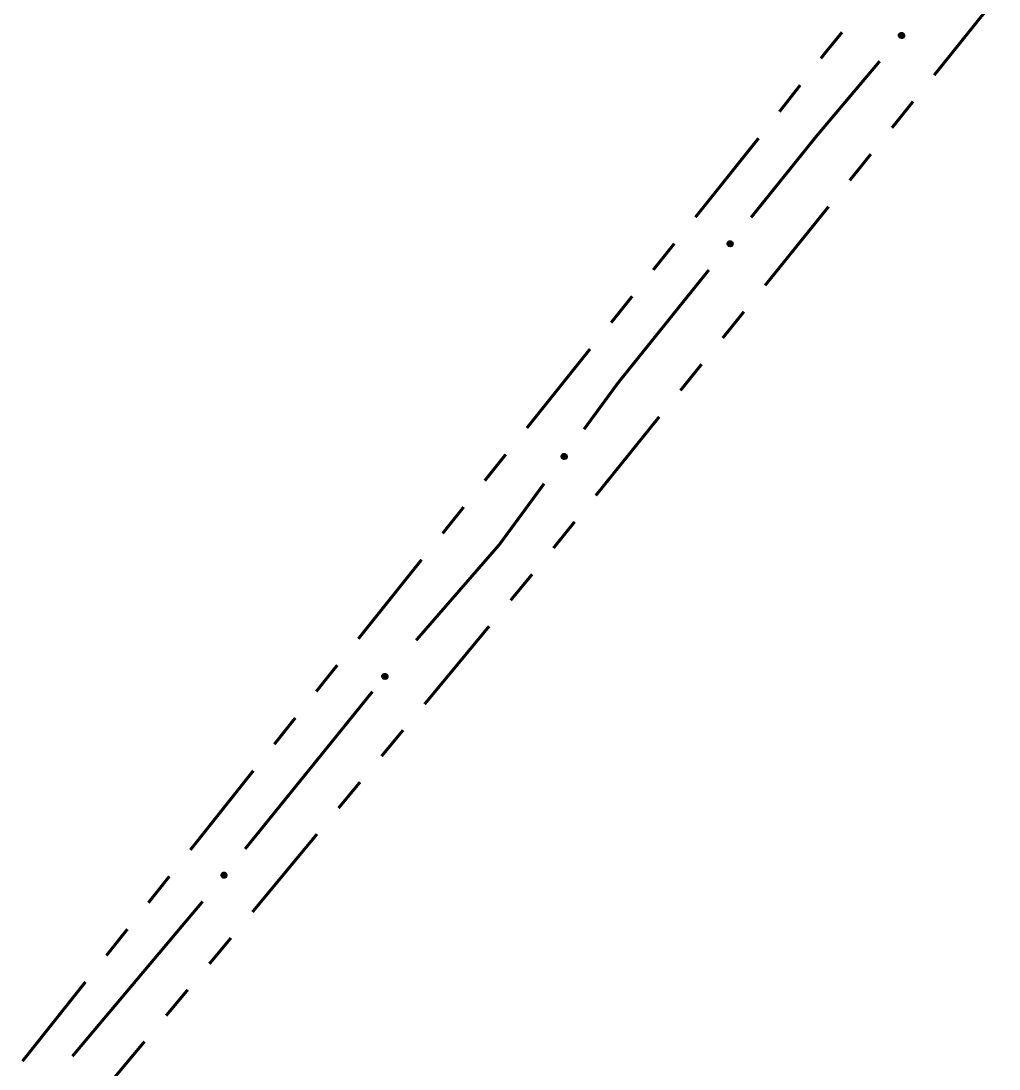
# Model space of a CAD drawing. Extents: x 205150 to 206910, y 4858726 to 4860849.
# Drawn here: x 206506.8 to 206564.8, y 4860092.8 to 4860155 of the extents above; entities that cross this region are included whole.
import ezdxf

# ---------------------------------------------------------------- set-up
doc = ezdxf.new("R2010")
doc.units = 0
doc.header["$LTSCALE"] = 1.5
doc.header["$MEASUREMENT"] = 0
doc.layers.add('SV-EIXO-RUA-N-PAV', color=6, linetype='CONTINUOUS')
doc.layers.add('SV-RUA-NAO-PAV-S-GUIA-C-GUIA', color=7, linetype='CONTINUOUS')

msp = doc.modelspace()

# ---------------------------------------------------------------- linework, layer by layer
at = {"layer": 'SV-EIXO-RUA-N-PAV', "flags": 128}
for points in [[(206559.212, 4860154.17), (206559.217, 4860154.121), (206559.211, 4860154.078), (206559.196, 4860154.044), (206559.174, 4860154.017), (206559.15, 4860153.992), (206559.119, 4860153.973), (206559.08, 4860153.958), (206559.031, 4860153.953), (206558.988, 4860153.962), (206558.953, 4860153.975), (206558.924, 4860153.996), (206558.9, 4860154.02), (206558.881, 4860154.053), (206558.867, 4860154.092), (206558.863, 4860154.141), (206558.869, 4860154.183), (206558.884, 4860154.216), (206558.905, 4860154.245), (206558.931, 4860154.27), (206558.961, 4860154.29), (206559.001, 4860154.304), (206559.049, 4860154.307), (206559.091, 4860154.302), (206559.124, 4860154.287), (206559.153, 4860154.265), (206559.178, 4860154.241), (206559.199, 4860154.211), (206559.212, 4860154.17)], [(206549.041, 4860141.823), (206549.047, 4860141.775), (206549.042, 4860141.732), (206549.028, 4860141.697), (206549.008, 4860141.67), (206548.983, 4860141.644), (206548.953, 4860141.624), (206548.915, 4860141.608), (206548.866, 4860141.602), (206548.822, 4860141.61), (206548.788, 4860141.622), (206548.758, 4860141.642), (206548.733, 4860141.666), (206548.713, 4860141.698), (206548.698, 4860141.737), (206548.693, 4860141.786), (206548.698, 4860141.828), (206548.713, 4860141.862), (206548.733, 4860141.891), (206548.758, 4860141.917), (206548.788, 4860141.937), (206548.827, 4860141.952), (206548.876, 4860141.957), (206548.918, 4860141.952), (206548.951, 4860141.938), (206548.98, 4860141.917), (206549.006, 4860141.893), (206549.028, 4860141.864), (206549.041, 4860141.823)], [(206539.203, 4860129.216), (206539.211, 4860129.168), (206539.208, 4860129.125), (206539.195, 4860129.09), (206539.176, 4860129.061), (206539.153, 4860129.035), (206539.124, 4860129.013), (206539.086, 4860128.996), (206539.037, 4860128.988), (206538.993, 4860128.993), (206538.958, 4860129.004), (206538.928, 4860129.023), (206538.902, 4860129.046), (206538.881, 4860129.077), (206538.864, 4860129.115), (206538.856, 4860129.164), (206538.86, 4860129.206), (206538.873, 4860129.24), (206538.892, 4860129.271), (206538.916, 4860129.297), (206538.944, 4860129.319), (206538.983, 4860129.335), (206539.031, 4860129.342), (206539.074, 4860129.339), (206539.108, 4860129.327), (206539.137, 4860129.307), (206539.164, 4860129.285), (206539.187, 4860129.256), (206539.203, 4860129.216)], [(206528.575, 4860116.167), (206528.58, 4860116.119), (206528.575, 4860116.076), (206528.561, 4860116.041), (206528.54, 4860116.014), (206528.516, 4860115.988), (206528.486, 4860115.968), (206528.447, 4860115.953), (206528.399, 4860115.947), (206528.355, 4860115.955), (206528.32, 4860115.967), (206528.291, 4860115.987), (206528.266, 4860116.011), (206528.246, 4860116.043), (206528.231, 4860116.082), (206528.226, 4860116.131), (206528.231, 4860116.173), (206528.246, 4860116.206), (206528.266, 4860116.236), (206528.292, 4860116.262), (206528.321, 4860116.282), (206528.361, 4860116.297), (206528.409, 4860116.301), (206528.451, 4860116.296), (206528.485, 4860116.282), (206528.513, 4860116.261), (206528.539, 4860116.237), (206528.561, 4860116.208), (206528.575, 4860116.167)], [(206519.037, 4860104.381), (206519.043, 4860104.332), (206519.038, 4860104.289), (206519.024, 4860104.254), (206519.003, 4860104.227), (206518.979, 4860104.202), (206518.949, 4860104.181), (206518.91, 4860104.166), (206518.861, 4860104.16), (206518.818, 4860104.168), (206518.783, 4860104.18), (206518.753, 4860104.2), (206518.729, 4860104.224), (206518.709, 4860104.256), (206518.694, 4860104.296), (206518.689, 4860104.345), (206518.694, 4860104.387), (206518.709, 4860104.42), (206518.729, 4860104.45), (206518.754, 4860104.475), (206518.784, 4860104.495), (206518.824, 4860104.51), (206518.872, 4860104.514), (206518.914, 4860104.51), (206518.947, 4860104.495), (206518.976, 4860104.475), (206519.002, 4860104.451), (206519.024, 4860104.421), (206519.037, 4860104.381)]]:
    msp.add_lwpolyline(points, close=True, dxfattribs=at)
for points in [[(206558.961, 4860154.29), (206558.863, 4860154.141)], [(206559.001, 4860154.304), (206558.867, 4860154.092)], [(206558.979, 4860154.291), (206558.869, 4860154.123)], [(206558.931, 4860154.27), (206558.869, 4860154.183)], [(206558.944, 4860154.276), (206558.87, 4860154.167)], [(206559.024, 4860154.302), (206558.875, 4860154.075)], [(206559.049, 4860154.307), (206558.881, 4860154.053)], [(206559.068, 4860154.303), (206558.893, 4860154.041)], [(206559.091, 4860154.302), (206558.9, 4860154.02)], [(206559.105, 4860154.292), (206558.914, 4860154.01)], [(206559.124, 4860154.287), (206558.924, 4860153.996)], [(206559.136, 4860154.274), (206558.938, 4860153.988)], [(206559.153, 4860154.265), (206558.953, 4860153.975)], [(206559.164, 4860154.249), (206558.975, 4860153.971)], [(206559.178, 4860154.241), (206558.988, 4860153.962)], [(206559.185, 4860154.222), (206559.013, 4860153.961)], [(206559.199, 4860154.211), (206559.031, 4860153.953)], [(206559.204, 4860154.191), (206559.057, 4860153.96)], [(206559.212, 4860154.17), (206559.08, 4860153.958)], [(206559.213, 4860154.143), (206559.104, 4860153.971)], [(206559.217, 4860154.121), (206559.119, 4860153.973)], [(206559.213, 4860154.097), (206559.139, 4860153.99)], [(206559.211, 4860154.078), (206559.15, 4860153.992)], [(206548.788, 4860141.937), (206548.693, 4860141.786)], [(206548.827, 4860141.952), (206548.698, 4860141.737)], [(206548.758, 4860141.917), (206548.698, 4860141.828)], [(206548.771, 4860141.923), (206548.699, 4860141.813)], [(206548.806, 4860141.939), (206548.7, 4860141.768)], [(206548.85, 4860141.95), (206548.707, 4860141.72)], [(206548.876, 4860141.957), (206548.713, 4860141.698)], [(206548.895, 4860141.953), (206548.725, 4860141.686)], [(206548.918, 4860141.952), (206548.733, 4860141.666)], [(206548.932, 4860141.943), (206548.747, 4860141.657)], [(206548.951, 4860141.938), (206548.758, 4860141.642)], [(206548.963, 4860141.926), (206548.772, 4860141.635)], [(206548.98, 4860141.917), (206548.788, 4860141.622)], [(206548.991, 4860141.902), (206548.809, 4860141.619)], [(206549.006, 4860141.893), (206548.822, 4860141.61)], [(206549.014, 4860141.875), (206548.847, 4860141.609)], [(206549.028, 4860141.864), (206548.866, 4860141.602)], [(206549.033, 4860141.844), (206548.891, 4860141.609)], [(206549.041, 4860141.823), (206548.915, 4860141.608)], [(206549.043, 4860141.797), (206548.938, 4860141.622)], [(206549.047, 4860141.775), (206548.953, 4860141.624)], [(206549.045, 4860141.75), (206548.973, 4860141.641)], [(206549.042, 4860141.732), (206548.983, 4860141.644)], [(206538.944, 4860129.319), (206538.856, 4860129.164)], [(206538.916, 4860129.297), (206538.86, 4860129.206)], [(206538.928, 4860129.304), (206538.861, 4860129.19)], [(206538.983, 4860129.335), (206538.864, 4860129.115)], [(206538.962, 4860129.321), (206538.864, 4860129.146)], [(206539.006, 4860129.335), (206538.874, 4860129.099)], [(206539.031, 4860129.342), (206538.881, 4860129.077)], [(206539.05, 4860129.34), (206538.893, 4860129.066)], [(206539.074, 4860129.339), (206538.902, 4860129.046)], [(206539.088, 4860129.331), (206538.916, 4860129.037)], [(206539.108, 4860129.327), (206538.928, 4860129.023)], [(206539.121, 4860129.315), (206538.942, 4860129.016)], [(206539.137, 4860129.307), (206538.958, 4860129.004)], [(206539.149, 4860129.292), (206538.98, 4860129.002)], [(206539.164, 4860129.285), (206538.993, 4860128.993)], [(206539.173, 4860129.267), (206539.018, 4860128.994)], [(206539.187, 4860129.256), (206539.037, 4860128.988)], [(206539.193, 4860129.236), (206539.062, 4860128.996)], [(206539.203, 4860129.216), (206539.086, 4860128.996)], [(206539.206, 4860129.19), (206539.109, 4860129.011)], [(206539.211, 4860129.168), (206539.124, 4860129.013)], [(206539.209, 4860129.143), (206539.143, 4860129.032)], [(206539.208, 4860129.125), (206539.153, 4860129.035)], [(206528.321, 4860116.282), (206528.226, 4860116.131)], [(206528.361, 4860116.297), (206528.231, 4860116.082)], [(206528.292, 4860116.262), (206528.231, 4860116.173)], [(206528.304, 4860116.268), (206528.232, 4860116.158)], [(206528.339, 4860116.283), (206528.233, 4860116.113)], [(206528.384, 4860116.295), (206528.24, 4860116.065)], [(206528.409, 4860116.301), (206528.246, 4860116.043)], [(206528.428, 4860116.298), (206528.258, 4860116.031)], [(206528.451, 4860116.296), (206528.266, 4860116.011)], [(206528.465, 4860116.287), (206528.28, 4860116.002)], [(206528.485, 4860116.282), (206528.291, 4860115.987)], [(206528.497, 4860116.27), (206528.304, 4860115.98)], [(206528.513, 4860116.261), (206528.32, 4860115.967)], [(206528.525, 4860116.246), (206528.342, 4860115.963)], [(206528.539, 4860116.237), (206528.355, 4860115.955)], [(206528.547, 4860116.219), (206528.38, 4860115.954)], [(206528.561, 4860116.208), (206528.399, 4860115.947)], [(206528.566, 4860116.188), (206528.424, 4860115.954)], [(206528.575, 4860116.167), (206528.447, 4860115.953)], [(206528.577, 4860116.141), (206528.471, 4860115.966)], [(206528.58, 4860116.119), (206528.486, 4860115.968)], [(206528.578, 4860116.094), (206528.506, 4860115.986)], [(206528.575, 4860116.076), (206528.516, 4860115.988)], [(206518.784, 4860104.495), (206518.689, 4860104.345)], [(206518.824, 4860104.51), (206518.694, 4860104.296)], [(206518.754, 4860104.475), (206518.694, 4860104.387)], [(206518.767, 4860104.481), (206518.695, 4860104.371)], [(206518.802, 4860104.497), (206518.696, 4860104.326)], [(206518.847, 4860104.508), (206518.703, 4860104.279)], [(206518.872, 4860104.514), (206518.709, 4860104.256)], [(206518.891, 4860104.511), (206518.721, 4860104.245)], [(206518.914, 4860104.51), (206518.729, 4860104.224)], [(206518.928, 4860104.5), (206518.743, 4860104.215)], [(206518.947, 4860104.495), (206518.753, 4860104.2)], [(206518.96, 4860104.483), (206518.767, 4860104.193)], [(206518.976, 4860104.475), (206518.783, 4860104.18)], [(206518.988, 4860104.459), (206518.805, 4860104.177)], [(206519.002, 4860104.451), (206518.818, 4860104.168)], [(206519.01, 4860104.432), (206518.843, 4860104.167)], [(206519.024, 4860104.421), (206518.861, 4860104.16)], [(206519.029, 4860104.401), (206518.886, 4860104.167)], [(206519.037, 4860104.381), (206518.91, 4860104.166)], [(206519.039, 4860104.354), (206518.934, 4860104.18)], [(206519.043, 4860104.332), (206518.949, 4860104.181)], [(206519.04, 4860104.307), (206518.968, 4860104.199)], [(206519.038, 4860104.289), (206518.979, 4860104.202)]]:
    msp.add_lwpolyline(points, dxfattribs=at)
at = {"layer": 'SV-EIXO-RUA-N-PAV', "const_width": 0.18, "flags": 128}
for points in [[(206557.745, 4860152.603), (206554.52, 4860148.782)], [(206554.52, 4860148.782), (206554.015, 4860148.184)], [(206554.015, 4860148.184), (206550.119, 4860143.339)], [(206547.612, 4860140.222), (206542.599, 4860133.987)], [(206542.255, 4860133.56), (206540.213, 4860130.778)], [(206542.599, 4860133.987), (206542.255, 4860133.56)], [(206537.846, 4860127.553), (206535.479, 4860124.329)], [(206535.479, 4860124.329), (206535.199, 4860123.948)], [(206535.199, 4860123.948), (206530.261, 4860118.267)], [(206527.668, 4860115.221), (206520.119, 4860105.893)], [(206517.559, 4860102.728), (206509.877, 4860093.601)], [(206517.603, 4860102.783), (206517.559, 4860102.728)]]:
    msp.add_lwpolyline(points, dxfattribs=at)
at = {"layer": 'SV-RUA-NAO-PAV-S-GUIA-C-GUIA', "const_width": 0.18, "flags": 128}
for points in [[(206564.73, 4860156.453), (206560.975, 4860151.774)], [(206554.505, 4860153.088), (206555.514, 4860154.32)], [(206554.255, 4860152.766), (206554.505, 4860153.088)], [(206552.416, 4860150.396), (206552.794, 4860150.88)], [(206552.794, 4860150.88), (206553.03, 4860151.185)], [(206551.801, 4860149.608), (206552.416, 4860150.396)], [(206559.724, 4860150.214), (206558.472, 4860148.654)], [(206546.817, 4860143.35), (206550.563, 4860148.036)], [(206557.22, 4860147.094), (206556.72, 4860146.47)], [(206556.72, 4860146.47), (206555.967, 4860145.535)], [(206554.712, 4860143.978), (206550.948, 4860139.306)], [(206544.319, 4860140.226), (206545.568, 4860141.788)], [(206541.821, 4860137.102), (206543.07, 4860138.664)], [(206549.693, 4860137.748), (206548.438, 4860136.191)], [(206536.825, 4860130.853), (206540.572, 4860135.539)], [(206547.183, 4860134.634), (206545.929, 4860133.076)], [(206544.674, 4860131.519), (206540.909, 4860126.847)], [(206534.327, 4860127.729), (206535.576, 4860129.291)], [(206531.83, 4860124.605), (206533.079, 4860126.167)], [(206539.655, 4860125.289), (206538.4, 4860123.732)], [(206526.834, 4860118.356), (206530.581, 4860123.043)], [(206537.14, 4860122.179), (206535.864, 4860120.638)], [(206534.588, 4860119.098), (206530.761, 4860114.477)], [(206525.11, 4860116.2), (206525.585, 4860116.794)], [(206524.339, 4860115.23), (206524.961, 4860116.013)], [(206524.961, 4860116.013), (206525.11, 4860116.2)], [(206521.85, 4860112.098), (206523.095, 4860113.664)], [(206529.486, 4860112.937), (206528.21, 4860111.396)], [(206516.873, 4860105.835), (206520.606, 4860110.532)], [(206526.934, 4860109.856), (206525.659, 4860108.316)], [(206524.383, 4860106.775), (206520.556, 4860102.154)], [(206514.384, 4860102.703), (206515.629, 4860104.269)], [(206511.896, 4860099.572), (206513.14, 4860101.138)], [(206519.28, 4860100.614), (206517.998, 4860099.079)], [(206506.919, 4860093.309), (206510.652, 4860098.006)], [(206516.717, 4860097.543), (206515.435, 4860096.008)], [(206514.154, 4860094.472), (206510.309, 4860089.866)]]:
    msp.add_lwpolyline(points, dxfattribs=at)

doc.saveas('drawing.dxf')
